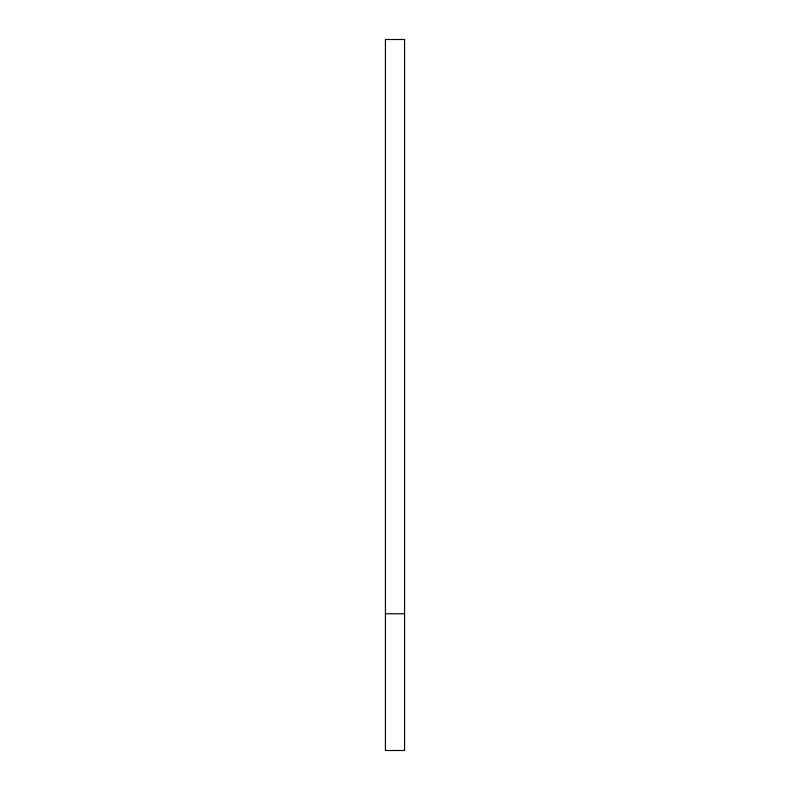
<?xml version="1.0" encoding="UTF-8"?>
<svg xmlns="http://www.w3.org/2000/svg" width="790" height="790" viewBox="0 0 790 790"><rect width="100%" height="100%" fill="white"/><g stroke="black" fill="none" stroke-linecap="round" stroke-linejoin="round"><path stroke-width="1.19" d="M385.431 613.771L404.569 613.771M404.569 39.5L385.431 39.5L385.431 750.5L404.569 750.5L404.569 39.5"/></g></svg>
